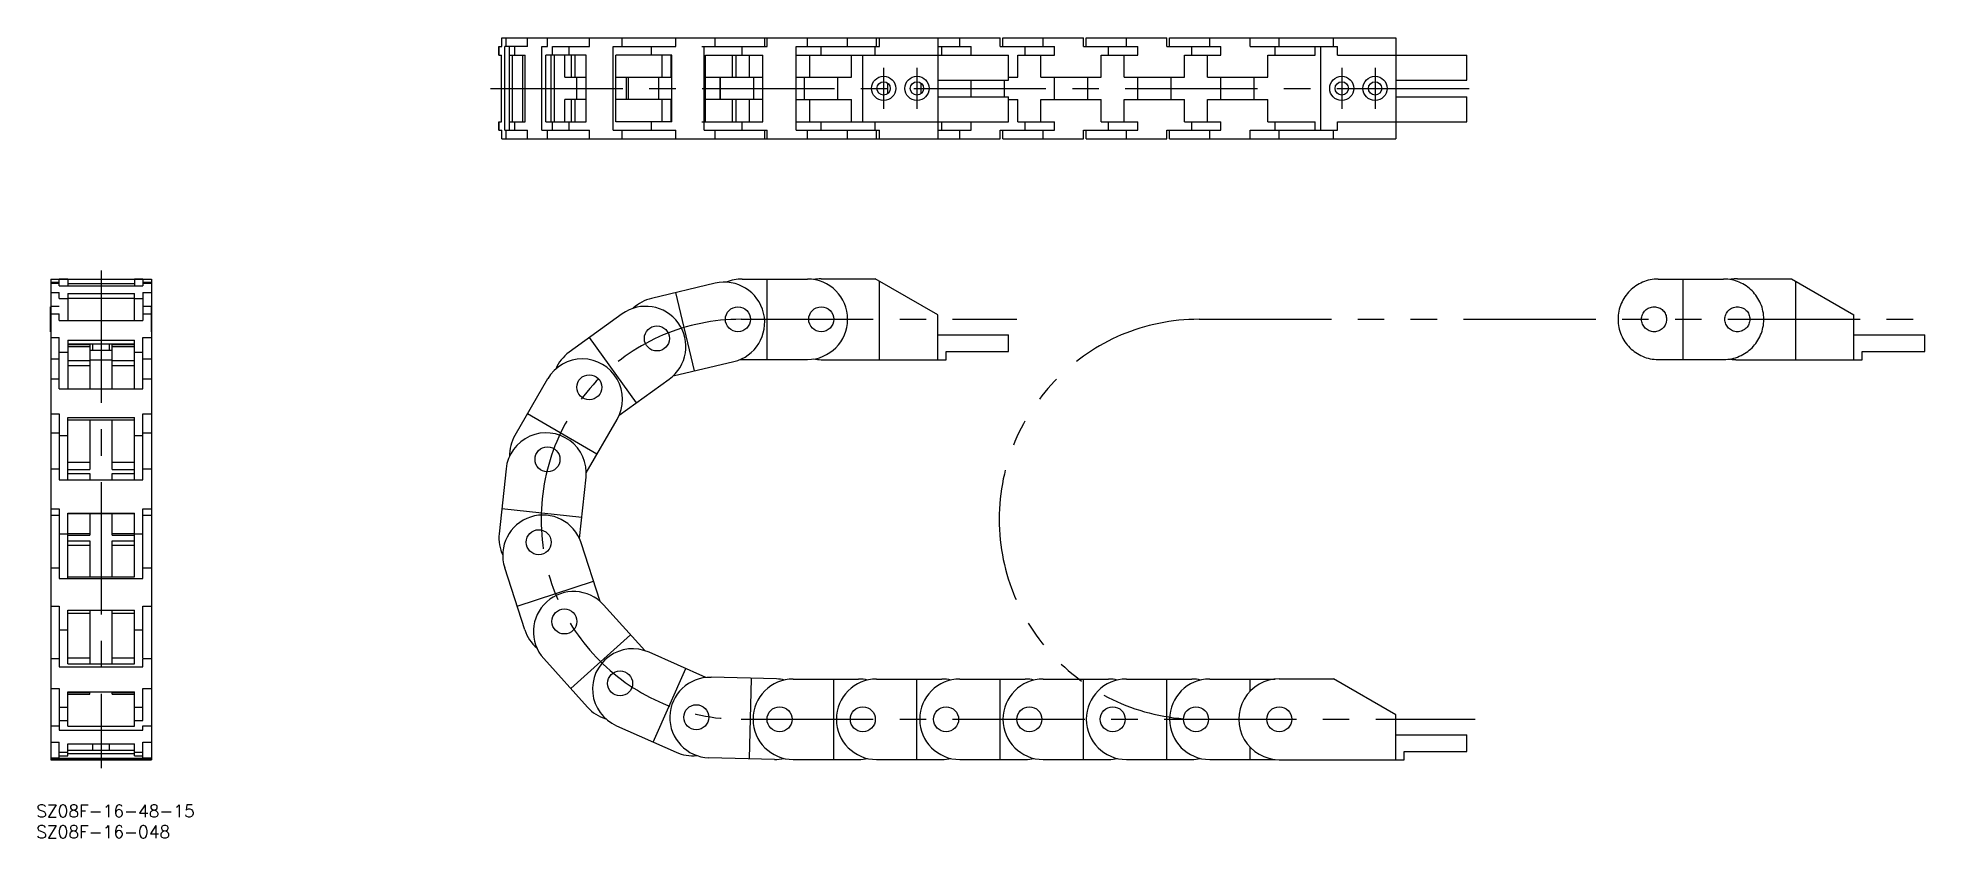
# Model space of a CAD drawing. Extents: x -27 to 428, y -19 to 173.
import ezdxf

# ---------------------------------------------------------------- set-up
doc = ezdxf.new("R2010")
doc.units = 0
doc.linetypes.add('CENTER', pattern=[50.8, 31.75, -6.35, 6.35, -6.35])
doc.linetypes.add('PHANTOM', pattern=[63.5, 31.75, -6.35, 6.35, -6.35, 6.35, -6.35])
doc.layers.get('0').update_dxf_attribs({"linetype": 'CONTINUOUS'})
doc.layers.add('CENTER', color=1, linetype='CENTER')
doc.styles.get("Standard").update_dxf_attribs({"font": 'txt.shx', "height": 3, "bigfont": 'bigfont.shx'})

msp = doc.modelspace()

# ---------------------------------------------------------------- linework, layer by layer
at = {"color": 7, "linetype": 'CONTINUOUS'}
for p, q in [((84.13, 173.21), (203.82, 173.21)), ((84.13, 171.16), (84.13, 173.21)), ((85.16, 171.16), (85.16, 173.21)), ((90.27, 171.16), (90.27, 173.21)), ((95.14, 171.16), (95.14, 173.21)), ((105.17, 171.16), (105.17, 173.21)), ((113.03, 171.16), (113.03, 173.21)), ((125.94, 171.16), (125.94, 173.21)), ((135.38, 171.16), (135.38, 173.21)), ((147.26, 171.16), (147.26, 173.21)), ((147.82, 171.16), (147.82, 173.21)), ((157.52, 171.16), (157.52, 173.21)), ((157.82, 173.22), (163.82, 173.22)), ((157.82, 173.21), (157.82, 173.22)), ((163.82, 173.21), (163.82, 173.22)), ((167.17, 171.16), (167.17, 173.21)), ((174.12, 171.16), (174.12, 173.21)), ((174.82, 171.16), (174.82, 173.21)), ((188.82, 173.21), (188.82, 149.01)), ((194.12, 171.16), (194.12, 173.21)), ((203.82, 171.16), (203.82, 173.21)), ((204.47, 173.21), (223.82, 173.21)), ((204.47, 171.16), (204.47, 173.21)), ((214.12, 171.16), (214.12, 173.21)), ((223.82, 171.16), (223.82, 173.21)), ((224.47, 173.21), (243.82, 173.21)), ((224.47, 171.16), (224.47, 173.21)), ((234.12, 171.16), (234.12, 173.21)), ((243.82, 171.16), (243.82, 173.21)), ((244.47, 173.21), (298.82, 173.21)), ((244.47, 171.16), (244.47, 173.21)), ((254.12, 171.16), (254.12, 173.21)), ((263.82, 171.16), (263.82, 173.21)), ((270.82, 171.16), (270.82, 173.21)), ((283.82, 171.16), (283.82, 173.21)), ((298.82, 173.21), (298.82, 149.01)), ((83.44, 169.11), (83.44, 171.16)), ((83.44, 171.16), (84.13, 171.16)), ((83.44, 169.11), (84.03, 169.11)), ((83.5, 169.11), (83.5, 171.16)), ((84.03, 153.11), (84.03, 169.11)), ((84.87, 151.06), (84.87, 171.16)), ((90.27, 171.16), (84.87, 171.16)), ((85.96, 169.11), (85.96, 171.16)), ((85.96, 169.11), (89.77, 169.11)), ((85.97, 153.11), (85.97, 169.11)), ((86.7, 153.11), (86.7, 169.11)), ((87.26, 169.11), (87.26, 171.16)), ((89.17, 153.11), (89.17, 169.11)), ((89.77, 153.11), (89.77, 169.11)), ((93.78, 151.06), (93.78, 171.16)), ((93.78, 171.16), (95.14, 171.16)), ((104.36, 169.11), (94.74, 169.11)), ((94.74, 153.11), (94.74, 169.11)), ((96, 153.11), (96, 169.11)), ((96.3, 171.16), (105.17, 171.16)), ((96.3, 169.11), (96.3, 171.16)), ((96.82, 153.11), (96.82, 169.11)), ((99.29, 163.78), (99.29, 169.11)), ((100.3, 169.11), (100.3, 171.16)), ((100.83, 163.78), (100.83, 169.11)), ((101.72, 163.78), (101.72, 169.11)), ((104.36, 153.11), (104.36, 169.11)), ((110.85, 151.06), (110.85, 171.16)), ((110.85, 171.16), (125.94, 171.16)), ((111.49, 153.11), (111.49, 169.11)), ((124.97, 169.11), (111.49, 169.11)), ((120.11, 169.11), (120.11, 171.16)), ((122.67, 163.78), (122.67, 169.11)), ((124.78, 163.78), (124.78, 169.11)), ((124.97, 153.11), (124.97, 169.11)), ((132.17, 171.16), (147.82, 171.16)), ((132.76, 151.06), (132.76, 171.16)), ((133.01, 153.11), (133.01, 169.11)), ((133.01, 169.11), (146.82, 169.11)), ((139.54, 163.78), (139.54, 169.11)), ((140.37, 163.78), (140.37, 169.11)), ((141.82, 169.11), (141.82, 171.16)), ((143.57, 163.78), (143.57, 169.11)), ((146.82, 153.11), (146.82, 169.11)), ((154.82, 151.06), (154.82, 171.16)), ((154.82, 171.16), (174.82, 171.16)), ((154.82, 169.11), (205.82, 169.11)), ((158.07, 163.78), (158.07, 169.11)), ((160.82, 169.11), (160.82, 171.16)), ((168.07, 163.78), (168.07, 169.11)), ((170.82, 153.11), (170.82, 169.11)), ((173.82, 169.11), (173.82, 171.16)), ((188.82, 171.16), (196.82, 171.16)), ((189.82, 169.11), (189.82, 171.16)), ((196.82, 169.11), (196.82, 171.16)), ((203.82, 171.16), (216.82, 171.16)), ((205.82, 163.11), (205.82, 169.11)), ((208.07, 169.11), (216.82, 169.11)), ((208.07, 163.78), (208.07, 169.11)), ((209.82, 169.11), (209.82, 171.16)), ((213.57, 163.78), (213.57, 169.11)), ((216.82, 169.11), (216.82, 171.16)), ((223.82, 171.16), (236.82, 171.16)), ((228.07, 169.11), (236.82, 169.11)), ((228.07, 163.78), (228.07, 169.11)), ((229.82, 169.11), (229.82, 171.16)), ((233.57, 163.78), (233.57, 169.11)), ((236.82, 169.11), (236.82, 171.16)), ((243.82, 171.16), (256.82, 171.16)), ((248.07, 169.11), (256.82, 169.11)), ((248.07, 163.78), (248.07, 169.11)), ((249.82, 169.11), (249.82, 171.16)), ((253.57, 163.78), (253.57, 169.11)), ((256.82, 169.11), (256.82, 171.16)), ((263.82, 171.16), (284.82, 171.16)), ((268.07, 169.11), (279.47, 169.11)), ((268.07, 163.78), (268.07, 169.11)), ((269.82, 169.11), (269.82, 171.16)), ((279.47, 169.11), (279.47, 171.16)), ((280.82, 151.06), (280.82, 171.16)), ((284.82, 169.11), (284.82, 171.16)), ((284.82, 169.11), (315.82, 169.11)), ((315.82, 163.11), (315.82, 169.11)), ((99.29, 163.78), (104.36, 163.78)), ((102.18, 158.45), (102.18, 163.78)), ((111.49, 163.78), (124.97, 163.78)), ((114.11, 158.45), (114.11, 163.78)), ((114.56, 158.45), (114.56, 163.78)), ((121.87, 158.45), (121.87, 163.78)), ((133.01, 163.78), (146.82, 163.78)), ((136.58, 158.45), (136.58, 163.78)), ((136.61, 158.45), (136.61, 163.78)), ((144.61, 158.45), (144.61, 163.78)), ((154.82, 163.78), (168.07, 163.78)), ((156.82, 158.45), (156.82, 163.78)), ((164.82, 158.45), (164.82, 163.78)), ((176.82, 159.86), (176.82, 162.36)), ((184.82, 159.86), (184.82, 162.36)), ((188.82, 163.11), (205.82, 163.11)), ((196.82, 159.11), (196.82, 163.11)), ((204.82, 159.11), (204.82, 163.11)), ((205.82, 163.78), (208.07, 163.78)), ((213.57, 163.78), (228.07, 163.78)), ((216.82, 158.45), (216.82, 163.78)), ((224.82, 158.45), (224.82, 163.78)), ((233.57, 163.78), (248.07, 163.78)), ((236.82, 158.45), (236.82, 163.78)), ((244.82, 158.45), (244.82, 163.78)), ((253.57, 163.78), (268.07, 163.78)), ((256.82, 158.45), (256.82, 163.78)), ((264.82, 158.45), (264.82, 163.78)), ((298.82, 163.11), (315.82, 163.11)), ((104.36, 158.45), (99.29, 158.45)), ((99.29, 153.11), (99.29, 158.45)), ((100.83, 153.11), (100.83, 158.45)), ((101.72, 153.11), (101.72, 158.45)), ((124.97, 158.45), (111.49, 158.45)), ((122.67, 153.11), (122.67, 158.45)), ((124.78, 153.11), (124.78, 158.45)), ((146.82, 158.45), (133.01, 158.45)), ((139.54, 153.11), (139.54, 158.45)), ((140.37, 153.11), (140.37, 158.45)), ((143.57, 153.11), (143.57, 158.45)), ((154.82, 158.45), (168.07, 158.45)), ((158.07, 153.11), (158.07, 158.45)), ((168.07, 153.11), (168.07, 158.45)), ((188.82, 159.11), (205.82, 159.11)), ((205.82, 153.11), (205.82, 159.11)), ((205.82, 158.45), (208.07, 158.45)), ((208.07, 153.11), (208.07, 158.45)), ((213.57, 153.11), (213.57, 158.45)), ((213.57, 158.45), (228.07, 158.45)), ((228.07, 153.11), (228.07, 158.45)), ((233.57, 153.11), (233.57, 158.45)), ((233.57, 158.45), (248.07, 158.45)), ((248.07, 153.11), (248.07, 158.45)), ((253.57, 153.11), (253.57, 158.45)), ((253.57, 158.45), (268.07, 158.45)), ((268.07, 153.11), (268.07, 158.45)), ((298.82, 159.11), (315.82, 159.11)), ((315.82, 153.11), (315.82, 159.11)), ((83.44, 151.06), (83.44, 153.11)), ((83.44, 153.11), (84.03, 153.11)), ((83.44, 151.06), (84.13, 151.06)), ((83.5, 151.06), (83.5, 153.11)), ((84.13, 149.01), (84.13, 151.06)), ((84.87, 151.06), (90.27, 151.06)), ((85.16, 149.01), (85.16, 151.06)), ((85.96, 151.06), (85.96, 153.11)), ((85.96, 153.11), (89.77, 153.11)), ((87.26, 151.06), (87.26, 153.11)), ((90.27, 149.01), (90.27, 151.06)), ((93.78, 151.06), (105.17, 151.06)), ((94.74, 153.11), (104.36, 153.11)), ((95.14, 149.01), (95.14, 151.06)), ((96.3, 151.06), (96.3, 153.11)), ((100.3, 151.06), (100.3, 153.11)), ((105.17, 149.01), (105.17, 151.06)), ((110.85, 151.06), (125.94, 151.06)), ((124.97, 153.11), (111.49, 153.11)), ((113.03, 149.01), (113.03, 151.06)), ((120.11, 151.06), (120.11, 153.11)), ((125.94, 149.01), (125.94, 151.06)), ((132.17, 153.11), (146.82, 153.11)), ((132.76, 151.06), (147.82, 151.06)), ((135.38, 149.01), (135.38, 151.06)), ((141.82, 151.06), (141.82, 153.11)), ((147.26, 149.01), (147.26, 151.06)), ((147.82, 149.01), (147.82, 151.06)), ((154.82, 153.11), (205.82, 153.11)), ((154.82, 151.06), (174.82, 151.06)), ((157.52, 149.01), (157.52, 151.06)), ((160.82, 151.06), (160.82, 153.11)), ((167.17, 149.01), (167.17, 151.06)), ((173.82, 151.06), (173.82, 153.11)), ((174.12, 149.01), (174.12, 151.06)), ((174.82, 149.01), (174.82, 151.06)), ((188.82, 151.06), (196.82, 151.06)), ((189.82, 151.06), (189.82, 153.11)), ((194.12, 149.01), (194.12, 151.06)), ((196.82, 151.06), (196.82, 153.11)), ((203.82, 151.06), (216.82, 151.06)), ((203.82, 149.01), (203.82, 151.06)), ((204.47, 149.01), (204.47, 151.06)), ((208.07, 153.11), (216.82, 153.11)), ((209.82, 151.06), (209.82, 153.11)), ((214.12, 149.01), (214.12, 151.06)), ((216.82, 151.06), (216.82, 153.11)), ((223.82, 151.06), (236.82, 151.06)), ((223.82, 149.01), (223.82, 151.06)), ((224.47, 149.01), (224.47, 151.06)), ((228.07, 153.11), (236.82, 153.11)), ((229.82, 151.06), (229.82, 153.11)), ((234.12, 149.01), (234.12, 151.06)), ((236.82, 151.06), (236.82, 153.11)), ((243.82, 151.06), (256.82, 151.06)), ((243.82, 149.01), (243.82, 151.06)), ((244.47, 149.01), (244.47, 151.06)), ((248.07, 153.11), (256.82, 153.11)), ((249.82, 151.06), (249.82, 153.11)), ((254.12, 149.01), (254.12, 151.06)), ((256.82, 151.06), (256.82, 153.11)), ((263.82, 151.06), (284.82, 151.06)), ((263.82, 149.01), (263.82, 151.06)), ((268.07, 153.11), (279.47, 153.11)), ((269.82, 151.06), (269.82, 153.11)), ((270.82, 149.01), (270.82, 151.06)), ((279.47, 151.06), (279.47, 153.11)), ((283.82, 149.01), (283.82, 151.06)), ((284.82, 153.11), (315.82, 153.11)), ((284.82, 151.06), (284.82, 153.11)), ((84.13, 149.01), (203.82, 149.01)), ((157.82, 149), (157.82, 149.01)), ((157.82, 149), (163.82, 149)), ((163.82, 149), (163.82, 149.01)), ((204.47, 149.01), (223.82, 149.01)), ((224.47, 149.01), (243.82, 149.01)), ((244.47, 149.01), (298.82, 149.01)), ((-24.2, 115.35), (-24.2, 0)), ((-24.2, 115.35), (0, 115.35)), ((-24.2, 114.59), (-22.15, 114.59)), ((-24.2, 114.33), (-22.15, 114.33)), ((-22.15, 113.71), (-22.15, 115.4)), ((-22.15, 115.4), (-20.1, 115.4)), ((-20.1, 115.4), (-20.1, 113.71)), ((-20.1, 114.25), (-4.1, 114.25)), ((-4.1, 115.4), (-4.1, 113.71)), ((-4.1, 115.4), (-2.05, 115.4)), ((-2.05, 115.4), (-2.05, 113.71)), ((-2.05, 114.59), (0, 114.59)), ((-2.05, 114.33), (0, 114.33)), ((0, 115.35), (0, 0)), ((135.38, 114.33), (120.11, 110.71)), ((141.82, 115.35), (157.52, 115.35)), ((147.82, 96.05), (147.82, 115.35)), ((160.82, 115.4), (173.82, 115.4)), ((188.82, 106.74), (173.82, 115.4)), ((174.82, 96), (174.82, 114.82)), ((-24.2, 112.09), (-22.15, 112.09)), ((-22.15, 113.71), (-2.05, 113.71)), ((-22.15, 110.71), (-22.15, 112.09)), ((-22.15, 110.71), (-20.1, 110.71)), ((-20.1, 111.86), (-4.1, 111.86)), ((-20.1, 111.86), (-20.1, 105.4)), ((-20.1, 110.79), (-4.1, 110.79)), ((-4.1, 105.4), (-4.1, 111.86)), ((-4.1, 110.71), (-2.05, 110.71)), ((-2.05, 112.09), (-2.05, 105.4)), ((-2.05, 112.09), (0, 112.09)), ((130.39, 93.31), (125.94, 112.09)), ((-24.21, 102.7), (-24.21, 108.7)), ((-24.21, 108.7), (-24.2, 108.7)), ((-24.2, 108.81), (-22.15, 108.81)), ((-24.2, 106.98), (-22.15, 106.98)), ((-22.15, 105.4), (-22.15, 106.98)), ((-22.15, 105.4), (-2.05, 105.4)), ((-2.05, 108.81), (0, 108.81)), ((-2.05, 106.98), (0, 106.98)), ((0, 108.7), (0.01, 108.7)), ((0.01, 102.7), (0.01, 108.7)), ((113.03, 106.98), (100.3, 97.79)), ((188.82, 96), (188.82, 106.74)), ((-24.21, 102.7), (-24.2, 102.7)), ((-24.2, 101.3), (-22.15, 101.3)), ((-22.15, 89.04), (-22.15, 101.3)), ((-20.1, 100.72), (-4.1, 100.72)), ((-20.1, 100.72), (-20.1, 89.04)), ((-4.1, 89.04), (-4.1, 100.72)), ((-2.05, 89.04), (-2.05, 101.3)), ((-2.05, 101.3), (0, 101.3)), ((0, 102.7), (0.01, 102.7)), ((116.47, 85.65), (105.17, 101.3)), ((188.82, 102), (205.82, 102)), ((205.82, 98), (205.82, 102)), ((-24.2, 96.18), (-22.15, 96.18)), ((-22.15, 97.79), (-20.1, 97.79)), ((-20.1, 99.83), (-4.1, 99.83)), ((-20.1, 99.65), (-14.77, 99.65)), ((-20.1, 99.18), (-14.77, 99.18)), ((-20.1, 95.84), (-14.77, 95.84)), ((-14.77, 99.65), (-14.77, 89.04)), ((-14.77, 98.3), (-9.43, 98.3)), ((-14.77, 96), (-9.43, 96)), ((-14.1, 98.3), (-14.1, 99.83)), ((-10.1, 98.3), (-10.1, 99.83)), ((-9.43, 89.04), (-9.43, 99.65)), ((-9.43, 99.65), (-4.1, 99.65)), ((-9.43, 99.18), (-4.1, 99.18)), ((-9.43, 95.84), (-4.1, 95.84)), ((-4.1, 97.79), (-2.05, 97.79)), ((-2.05, 96.18), (0, 96.18)), ((141.82, 96.05), (157.52, 96.05)), ((160.82, 96), (190.82, 96)), ((190.82, 96), (190.82, 98)), ((190.82, 98), (205.82, 98)), ((-24.2, 91.37), (-22.15, 91.37)), ((-20.1, 94.57), (-14.77, 94.57)), ((-9.43, 94.57), (-4.1, 94.57)), ((-2.05, 91.37), (0, 91.37)), ((95.14, 91.37), (87.26, 77.79)), ((112.33, 82.67), (124.33, 91.33)), ((125.26, 92.1), (139.83, 95.55)), ((-22.15, 89.04), (-2.05, 89.04)), ((-24.2, 82.98), (-22.15, 82.98)), ((-22.15, 82.98), (-22.15, 67.14)), ((-20.1, 82.12), (-4.1, 82.12)), ((-20.1, 67.14), (-20.1, 82.12)), ((-4.1, 67.14), (-4.1, 82.12)), ((-2.05, 67.14), (-2.05, 82.98)), ((-2.05, 82.98), (0, 82.98)), ((106.96, 73.29), (90.27, 82.98)), ((-24.2, 78.45), (-22.15, 78.45)), ((-22.15, 77.79), (-20.1, 77.79)), ((-20.1, 81.56), (-4.1, 81.56)), ((-14.77, 81.56), (-14.77, 69.62)), ((-9.43, 69.62), (-9.43, 81.56)), ((-4.1, 77.79), (-2.05, 77.79)), ((-2.05, 78.45), (0, 78.45)), ((104.4, 68.88), (111.83, 81.68)), ((-24.2, 69.82), (-22.15, 69.82)), ((-20.1, 71.43), (-14.77, 71.43)), ((-20.1, 69.62), (-14.77, 69.62)), ((-20.1, 68.71), (-14.77, 68.71)), ((-14.77, 68.71), (-14.77, 67.14)), ((-9.43, 71.43), (-4.1, 71.43)), ((-9.43, 69.62), (-4.1, 69.62)), ((-9.43, 68.71), (-4.1, 68.71)), ((-9.43, 67.14), (-9.43, 68.71)), ((-2.05, 69.82), (0, 69.82)), ((85.16, 69.82), (83.5, 54.21)), ((-22.15, 67.14), (-2.05, 67.14)), ((102.78, 53.06), (104.35, 67.78)), ((-24.2, 60.18), (-22.15, 60.18)), ((-22.15, 60.18), (-22.15, 43.51)), ((-20.1, 43.54), (-20.1, 59.18)), ((-20.1, 59.18), (-4.1, 59.18)), ((-4.1, 43.85), (-4.1, 59.18)), ((-2.05, 43.51), (-2.05, 60.18)), ((-2.05, 60.18), (0, 60.18)), ((103.32, 58.14), (84.13, 60.18)), ((-24.2, 58.71), (-22.15, 58.71)), ((-20.1, 59.07), (-4.1, 59.07)), ((-14.77, 59.07), (-14.77, 53.91)), ((-9.43, 53.91), (-9.43, 59.07)), ((-2.05, 58.71), (0, 58.71)), ((-22.15, 54.21), (-20.1, 54.21)), ((-20.1, 54.29), (-14.77, 54.29)), ((-20.1, 53.91), (-14.77, 53.91)), ((-20.1, 52.56), (-14.77, 52.56)), ((-20.1, 51.45), (-14.77, 51.45)), ((-14.77, 52.56), (-14.77, 43.85)), ((-9.43, 54.29), (-4.1, 54.29)), ((-9.43, 53.91), (-4.1, 53.91)), ((-9.43, 43.85), (-9.43, 52.56)), ((-9.43, 52.56), (-4.1, 52.56)), ((-9.43, 51.45), (-4.1, 51.45)), ((-4.1, 54.21), (-2.05, 54.21)), ((107.75, 37.96), (103.18, 52.03)), ((-24.2, 46.08), (-22.15, 46.08)), ((-2.05, 46.08), (0, 46.08)), ((89.67, 31.14), (84.82, 46.08)), ((-22.15, 43.51), (-2.05, 43.51)), ((-20.1, 43.85), (-4.1, 43.85)), ((87.82, 36.85), (106.18, 42.81)), ((-24.2, 36.85), (-22.15, 36.85)), ((-22.15, 36.85), (-22.15, 22.26)), ((-2.05, 24.47), (-2.05, 36.85)), ((-2.05, 36.85), (0, 36.85)), ((118.44, 26.19), (108.53, 37.18)), ((-20.1, 35.9), (-4.1, 35.9)), ((-20.1, 22.99), (-20.1, 35.9)), ((-20.1, 35.18), (-14.77, 35.18)), ((-14.77, 35.9), (-14.77, 22.99)), ((-9.43, 22.99), (-9.43, 35.9)), ((-9.43, 35.18), (-4.1, 35.18)), ((-4.1, 22.99), (-4.1, 35.9)), ((-22.15, 31.15), (-20.1, 31.15)), ((-4.1, 31.15), (-2.05, 31.15)), ((100.69, 17.05), (115.03, 29.97)), ((-24.2, 24.26), (-22.15, 24.26)), ((-20.1, 24.41), (-14.77, 24.41)), ((-20.1, 22.99), (-4.1, 22.99)), ((-9.43, 24.41), (-4.1, 24.41)), ((-2.05, 24.26), (0, 24.26)), ((-2.05, 22.26), (-2.05, 24.26)), ((94.2, 24.26), (104.71, 12.6)), ((133.16, 19.72), (119.48, 25.8)), ((-22.15, 22.26), (-2.05, 22.26)), ((120.51, 4.22), (128.34, 21.86)), ((150.06, 19.37), (134.37, 19.77)), ((143.58, 0.23), (144.06, 19.52)), ((154.12, 19.35), (169.82, 19.35)), ((163.82, 0.05), (163.82, 19.35)), ((174.12, 19.35), (189.82, 19.35)), ((183.82, 0.05), (183.82, 19.35)), ((194.12, 19.35), (209.82, 19.35)), ((203.82, 0.05), (203.82, 19.35)), ((214.12, 19.35), (229.82, 19.35)), ((223.82, 0.05), (223.82, 19.35)), ((234.12, 19.35), (249.82, 19.35)), ((243.82, 0.05), (243.82, 19.35)), ((243.82, 0.05), (243.82, 19.35)), ((243.82, 19.35), (249.82, 19.35)), ((254.12, 19.35), (269.82, 19.35)), ((263.82, 16.41), (263.82, 19.35)), ((270.82, 19.4), (283.82, 19.4)), ((298.82, 10.74), (283.82, 19.4)), ((-24.2, 17.05), (-22.15, 17.05)), ((-22.15, 17.05), (-22.15, 7.06)), ((-20.1, 16.31), (-4.1, 16.31)), ((-20.1, 8.07), (-20.1, 16.31)), ((-20.1, 16.18), (-14.77, 16.18)), ((-20.1, 15.82), (-14.77, 15.82)), ((-20.1, 15.75), (-14.77, 15.75)), ((-14.77, 15.75), (-14.77, 16.31)), ((-9.43, 15.75), (-9.43, 16.31)), ((-9.43, 16.18), (-4.1, 16.18)), ((-9.43, 15.82), (-4.1, 15.82)), ((-9.43, 15.75), (-4.1, 15.75)), ((-4.1, 8.07), (-4.1, 16.31)), ((-2.05, 9.41), (-2.05, 17.05)), ((-2.05, 17.05), (0, 17.05)), ((-22.15, 12.6), (-20.1, 12.6)), ((-22.15, 9.41), (-20.1, 9.41)), ((-4.1, 12.6), (-2.05, 12.6)), ((-4.1, 9.41), (-2.05, 9.41)), ((298.82, 0), (298.82, 10.74)), ((-24.2, 8.16), (-22.15, 8.16)), ((-22.15, 7.06), (-2.05, 7.06)), ((-20.1, 8.07), (-4.1, 8.07)), ((-2.05, 8.16), (0, 8.16)), ((-2.05, 7.06), (-2.05, 8.16)), ((111.65, 8.16), (126, 1.79)), ((298.82, 6), (315.82, 6)), ((315.82, 2), (315.82, 6)), ((-24.2, 4.22), (-22.15, 4.22)), ((-24.2, 0.47), (-22.15, 0.47)), ((-24.2, 0.23), (-22.15, 0.23)), ((-24.2, 0.05), (0, 0.05)), ((-24.2, 0), (0, 0)), ((-22.15, 0.4), (-22.15, 4.22)), ((-22.15, 1.79), (-20.1, 1.79)), ((-22.15, 0.96), (-20.1, 0.96)), ((-22.15, 0.4), (-2.05, 0.4)), ((-22.15, 0.23), (-22.15, 0)), ((-22.15, 0.08), (-20.1, 0.08)), ((-22.15, 0.08), (-20.1, 0.08)), ((-20.1, 3.82), (-4.1, 3.82)), ((-20.1, 0.96), (-20.1, 3.82)), ((-20.1, 2.3), (-4.1, 2.3)), ((-20.1, 1.5), (-4.1, 1.5)), ((-20.1, 0.2), (-4.1, 0.2)), ((-20.1, 0.08), (-20.1, 0.2)), ((-14.1, 2.3), (-14.1, 3.82)), ((-10.1, 2.3), (-10.1, 3.82)), ((-4.1, 0.96), (-4.1, 3.82)), ((-4.1, 1.79), (-2.05, 1.79)), ((-4.1, 0.96), (-2.05, 0.96)), ((-4.1, 0.2), (-4.1, 0.08)), ((-4.1, 0.08), (-2.05, 0.08)), ((-4.1, 0.08), (-2.05, 0.08)), ((-2.05, 4.22), (0, 4.22)), ((-2.05, 0.4), (-2.05, 4.22)), ((-2.05, 0.47), (0, 0.47)), ((-2.05, 0.23), (0, 0.23)), ((-2.05, 0.23), (-2.05, 0)), ((149.58, 0.08), (133.88, 0.47)), ((154.12, 0.05), (169.82, 0.05)), ((174.12, 0.05), (189.82, 0.05)), ((194.12, 0.05), (209.82, 0.05)), ((214.12, 0.05), (229.82, 0.05)), ((234.12, 0.05), (249.82, 0.05)), ((243.82, 0.05), (249.82, 0.05)), ((254.12, 0.05), (269.82, 0.05)), ((263.82, 0.05), (263.82, 2.99)), ((270.82, 0), (300.82, 0)), ((300.82, 2), (315.82, 2)), ((300.82, 0), (300.82, 2))]:
    msp.add_line(p, q, dxfattribs=at)
at = {"color": 3, "linetype": 'PHANTOM'}
for p, q in [((361.82, 115.35), (377.52, 115.35)), ((367.82, 96.05), (367.82, 115.35)), ((380.82, 115.4), (393.82, 115.4)), ((393.82, 115.4), (408.82, 106.74)), ((394.82, 96), (394.82, 114.82)), ((251.57, 105.7), (427.82, 105.7)), ((408.82, 96), (408.82, 106.74)), ((408.82, 102), (425.82, 102)), ((425.82, 98), (425.82, 102)), ((361.82, 96.05), (377.52, 96.05)), ((380.82, 96), (410.82, 96)), ((410.82, 96), (410.82, 98)), ((410.82, 98), (425.82, 98))]:
    msp.add_line(p, q, dxfattribs=at)
at = {"color": 7, "linetype": 'CONTINUOUS'}
for centre, radius in [((175.82, 161.11), 2.9), ((183.82, 161.11), 2.9), ((285.82, 161.11), 2.9), ((293.82, 161.11), 2.9), ((175.82, 161.11), 1.6), ((183.82, 161.11), 1.6), ((285.82, 161.11), 1.6), ((293.82, 161.11), 1.6), ((140.82, 105.7), 3), ((160.82, 105.7), 3), ((121.36, 101.09), 3), ((105.14, 89.38), 3), ((95.1, 72.08), 3), ((92.99, 52.2), 3), ((99.16, 33.17), 3), ((112.54, 18.31), 3), ((130.83, 10.2), 3), ((150.82, 9.7), 3), ((170.82, 9.7), 3), ((190.82, 9.7), 3), ((210.82, 9.7), 3), ((230.82, 9.7), 3), ((250.82, 9.7), 3), ((270.82, 9.7), 3)]:
    msp.add_circle(centre, radius, dxfattribs=at)
at = {"color": 3, "linetype": 'PHANTOM'}
for centre in [(360.82, 105.7), (380.82, 105.7)]:
    msp.add_circle(centre, 3, dxfattribs=at)
at = {"color": 7, "linetype": 'CONTINUOUS'}
for centre, radius, start, end in [((137.61, 104.94), 9.65, 283.3321, 103.332), ((141.82, 105.7), 9.65, 90, 113.0533), ((157.52, 105.7), 9.65, 270, 90), ((160.82, 105.7), 9.7, 89.9997, 100.6735), ((122.33, 101.32), 9.65, 103.332, 133.343), ((122.33, 101.32), 9.65, 103.332, 133.343), ((118.68, 99.16), 9.65, 305.8234, 125.8234), ((103.49, 86.53), 9.65, 329.8728, 149.8728), ((105.95, 89.97), 9.65, 125.8234, 157.017), ((141.82, 105.7), 9.65, 267.4328, 270), ((160.82, 105.7), 9.7, 259.3264, 270.0003), ((94.75, 68.8), 9.65, 353.9222, 173.9222), ((95.61, 72.95), 9.65, 149.8728, 181.0664), ((94, 49.06), 9.65, 17.9716, 197.9716), ((93.09, 53.19), 9.65, 173.9222, 205.1158), ((101.37, 30.72), 9.65, 42.021, 222.021), ((98.85, 34.12), 9.65, 197.9716, 229.1653), ((115.56, 16.98), 9.65, 66.0703, 246.0703), ((134.12, 10.12), 9.65, 88.5617, 268.5616), ((154.12, 9.7), 9.65, 90, 270), ((149.82, 9.73), 9.65, 76.7929, 88.5617), ((174.12, 9.7), 9.65, 90, 270), ((169.82, 9.7), 9.65, 77.1266, 90), ((194.12, 9.7), 9.65, 90, 270), ((189.82, 9.7), 9.65, 77.1266, 90), ((214.12, 9.7), 9.65, 90, 270), ((209.82, 9.7), 9.65, 77.1266, 90), ((234.12, 9.7), 9.65, 90, 270), ((229.82, 9.7), 9.65, 77.1266, 90), ((254.12, 9.7), 9.65, 90, 270), ((249.82, 9.7), 9.65, 77.0591, 90), ((270.82, 9.7), 9.7, 89.9997, 270.0003), ((269.82, 9.7), 9.65, 89.9038, 90), ((111.88, 19.06), 9.65, 222.0209, 253.2146), ((129.91, 10.61), 9.65, 246.0703, 276.0813), ((149.82, 9.73), 9.65, 268.5616, 282.5382), ((169.82, 9.7), 9.65, 270, 282.8734), ((189.82, 9.7), 9.65, 270, 282.8734), ((209.82, 9.7), 9.65, 270, 282.8735), ((229.82, 9.7), 9.65, 270, 282.8735), ((249.82, 9.7), 9.65, 270, 282.2786), ((269.82, 9.7), 9.65, 270, 270.0963)]:
    msp.add_arc(centre, radius, start, end, dxfattribs=at)
at = {"color": 3, "linetype": 'PHANTOM'}
for centre, radius, start, end in [((361.82, 105.7), 9.65, 90, 270), ((377.52, 105.7), 9.65, 270, 90), ((380.82, 105.7), 9.7, 89.9997, 100.6736), ((251.57, 57.7), 48, 90, 270), ((380.82, 105.7), 9.7, 259.3264, 270.0003)]:
    msp.add_arc(centre, radius, start, end, dxfattribs=at)
at = {"layer": 'CENTER', "color": 1, "linetype": 'CENTER'}
for p, q in [((175.82, 166.01), (175.82, 156.21)), ((183.82, 166.01), (183.82, 156.21)), ((285.82, 166.01), (285.82, 156.21)), ((293.82, 166.01), (293.82, 156.21)), ((81.44, 161.11), (317.82, 161.11)), ((-12.1, 117.4), (-12.1, -2)), ((141.57, 105.7), (207.82, 105.7)), ((141.57, 9.7), (317.82, 9.7))]:
    msp.add_line(p, q, dxfattribs=at)
msp.add_arc((141.57, 57.7), 48, 90, 270, dxfattribs=at)

# ---------------------------------------------------------------- texts
at = {"color": 7, "linetype": 'CONTINUOUS'}
for s, p in [('SZ08F-16-48-15', (-27.65, -13.81)), ('SZ08F-16-048', (-27.65, -18.81))]:
    msp.add_text(s, height=3, dxfattribs=at).set_placement(p)

doc.saveas('drawing.dxf')
